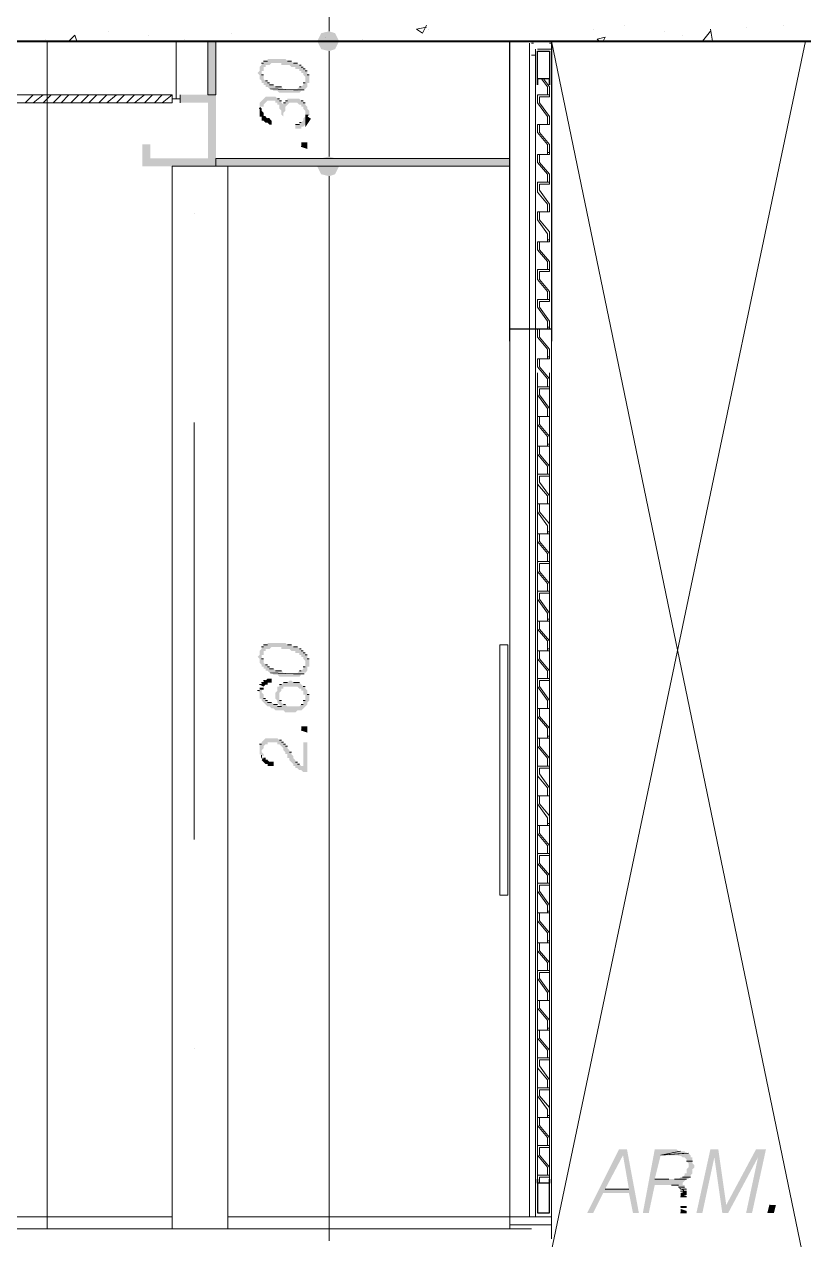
# Model space of a CAD drawing. Header units: millimetres. Extents: x 182 to 575, y -105 to 95.
# Drawn here: x 282.125 to 283.994, y 76.985 to 79.899 of the extents above; entities that cross this region are included whole.
import ezdxf

# ---------------------------------------------------------------- set-up
doc = ezdxf.new("R2010")
doc.units = ezdxf.units.MM
doc.header["$MEASUREMENT"] = 0
doc.layers.add('PDF_Geometry', color=7, linetype='Continuous')
doc.layers.add('PDF_Solid Fills', color=7, linetype='Continuous')

msp = doc.modelspace()

# ---------------------------------------------------------------- hatches: boundary and pattern name
at = {"layer": 'PDF_Solid Fills', "transparency": 33554559}
for points in [[(282.8373, 79.8396), (282.8564, 79.8348), (282.8707, 79.8396), (282.8802, 79.8586), (282.8707, 79.8777), (282.8564, 79.8824), (282.8373, 79.8777), (282.8278, 79.8586)], [(282.8564, 79.5824), (282.8373, 79.5777), (282.585, 79.5777), (282.585, 79.8586), (282.5659, 79.8586), (282.5659, 79.7301), (282.4993, 79.7301), (282.4993, 79.711), (282.5659, 79.711), (282.5659, 79.5777), (282.4278, 79.5777), (282.4278, 79.611), (282.4088, 79.611), (282.4088, 79.5586), (282.8278, 79.5586), (282.8373, 79.5396), (282.8564, 79.5348), (282.8707, 79.5396), (282.8802, 79.5586), (283.2897, 79.5586), (283.2897, 79.5777), (282.8707, 79.5777)], [(282.704, 79.7539), (282.704, 79.7491), (282.7088, 79.7491), (282.7135, 79.7443), (282.7469, 79.7443), (282.7421, 79.7491), (282.7278, 79.7491), (282.7231, 79.7539), (282.7135, 79.7539), (282.7135, 79.7586), (282.7088, 79.7586), (282.7088, 79.7634), (282.704, 79.7634), (282.6992, 79.7681), (282.6992, 79.7777), (282.6945, 79.7777), (282.6945, 79.7872), (282.6992, 79.7872), (282.6992, 79.7967), (282.704, 79.7967), (282.704, 79.8015), (282.7135, 79.8015), (282.7183, 79.8062), (282.7421, 79.8062), (282.7421, 79.8015), (282.7612, 79.8015), (282.7659, 79.7967), (282.7754, 79.7967), (282.7754, 79.792), (282.785, 79.792), (282.785, 79.7872), (282.7897, 79.7872), (282.7897, 79.7824), (282.7945, 79.7824), (282.7945, 79.7777), (282.7993, 79.7729), (282.7993, 79.7586), (282.7945, 79.7586), (282.7945, 79.7539), (282.7897, 79.7491), (282.785, 79.7491), (282.7802, 79.7443), (282.7993, 79.7443), (282.804, 79.7491), (282.804, 79.7586), (282.8088, 79.7586), (282.8088, 79.7777), (282.804, 79.7777), (282.804, 79.7872), (282.7993, 79.7872), (282.7993, 79.792), (282.7945, 79.792), (282.7945, 79.7967), (282.7897, 79.7967), (282.7897, 79.8015), (282.785, 79.8015), (282.7802, 79.8062), (282.7707, 79.8062), (282.7659, 79.811), (282.7564, 79.811), (282.7516, 79.8158), (282.7088, 79.8158), (282.7088, 79.811), (282.6992, 79.811), (282.6992, 79.8062), (282.6945, 79.8062), (282.6945, 79.8015), (282.6897, 79.7967), (282.6897, 79.7872), (282.685, 79.7824), (282.6897, 79.7777), (282.6897, 79.7681), (282.6945, 79.7634), (282.6945, 79.7586), (282.6992, 79.7586), (282.6992, 79.7539)], [(282.7326, 79.7396), (282.7373, 79.7348), (282.785, 79.7348), (282.7897, 79.7396), (282.7945, 79.7396), (282.7183, 79.7443), (282.7231, 79.7396)], [(282.7088, 79.6634), (282.7135, 79.6586), (282.7183, 79.6586), (282.7183, 79.6681), (282.7135, 79.6729), (282.7088, 79.6729), (282.704, 79.6777), (282.6992, 79.6777), (282.6992, 79.6872), (282.6945, 79.692), (282.6897, 79.692), (282.6897, 79.6777), (282.6945, 79.6777), (282.6945, 79.6681), (282.6992, 79.6681), (282.704, 79.6634)], [(282.7897, 79.6062), (282.804, 79.6015), (282.804, 79.6158), (282.7897, 79.6158)], [(282.704, 78.3539), (282.704, 78.3491), (282.7088, 78.3491), (282.7135, 78.3443), (282.7469, 78.3443), (282.7421, 78.3491), (282.7278, 78.3491), (282.7231, 78.3539), (282.7135, 78.3539), (282.7135, 78.3586), (282.7088, 78.3586), (282.7088, 78.3634), (282.704, 78.3634), (282.6992, 78.3681), (282.6992, 78.3777), (282.6945, 78.3777), (282.6945, 78.3872), (282.6992, 78.3872), (282.6992, 78.3967), (282.704, 78.3967), (282.704, 78.4015), (282.7135, 78.4015), (282.7183, 78.4062), (282.7421, 78.4062), (282.7421, 78.4015), (282.7612, 78.4015), (282.7659, 78.3967), (282.7754, 78.3967), (282.7754, 78.392), (282.785, 78.392), (282.785, 78.3872), (282.7897, 78.3872), (282.7897, 78.3824), (282.7945, 78.3824), (282.7945, 78.3777), (282.7993, 78.3729), (282.7993, 78.3586), (282.7945, 78.3586), (282.7945, 78.3539), (282.7897, 78.3491), (282.785, 78.3491), (282.7802, 78.3443), (282.7993, 78.3443), (282.804, 78.3491), (282.804, 78.3586), (282.8088, 78.3586), (282.8088, 78.3777), (282.804, 78.3777), (282.804, 78.3872), (282.7993, 78.3872), (282.7993, 78.392), (282.7945, 78.392), (282.7945, 78.3967), (282.7897, 78.3967), (282.7897, 78.4015), (282.785, 78.4015), (282.7802, 78.4062), (282.7707, 78.4062), (282.7659, 78.411), (282.7564, 78.411), (282.7516, 78.4158), (282.7088, 78.4158), (282.7088, 78.411), (282.6992, 78.411), (282.6992, 78.4062), (282.6945, 78.4062), (282.6945, 78.4015), (282.6897, 78.3967), (282.6897, 78.3872), (282.685, 78.3824), (282.6897, 78.3777), (282.6897, 78.3681), (282.6945, 78.3634), (282.6945, 78.3586), (282.6992, 78.3586), (282.6992, 78.3539)], [(282.7326, 78.3396), (282.7373, 78.3348), (282.785, 78.3348), (282.7897, 78.3396), (282.7945, 78.3396), (282.7183, 78.3443), (282.7231, 78.3396)], [(282.6945, 78.3158), (282.6897, 78.3158), (282.6992, 78.311), (282.704, 78.3158), (282.7088, 78.3158), (282.7088, 78.3205), (282.7183, 78.3205), (282.7183, 78.3301), (282.7088, 78.3301), (282.704, 78.3253), (282.6992, 78.3253), (282.6992, 78.3205), (282.6945, 78.3205)], [(282.7897, 78.2062), (282.804, 78.2015), (282.804, 78.2158), (282.7897, 78.2158)], [(282.7088, 78.1253), (282.7088, 78.1205), (282.7231, 78.1205), (282.7231, 78.1301), (282.7135, 78.1301), (282.7088, 78.1348), (282.704, 78.1348), (282.704, 78.1396), (282.6992, 78.1396), (282.6945, 78.1348), (282.6992, 78.1301), (282.704, 78.1253)], [(283.904, 77.2015), (283.8802, 77.2015), (283.8088, 77.0681), (283.7897, 77.2015), (283.7707, 77.2015), (283.7373, 77.0491), (283.7516, 77.0491), (283.7802, 77.1824), (283.7993, 77.0491), (283.8135, 77.0491), (283.885, 77.1824), (283.8564, 77.0491), (283.8707, 77.0491)], [(283.6993, 77.0967), (283.6993, 77.0872), (283.7135, 77.092), (283.7135, 77.1015)], [(283.6993, 77.0491), (283.7135, 77.0491), (283.7135, 77.0539), (283.6993, 77.0586)], [(283.9135, 77.0681), (283.9088, 77.0491), (283.9231, 77.0491), (283.9278, 77.0681)]]:
    msp.add_hatch(color=256, dxfattribs=at).paths.add_polyline_path(points)
h = msp.add_hatch(color=256, dxfattribs=at)
h.paths.add_polyline_path([(282.7897, 79.6491), (282.7897, 79.6539), (282.7945, 79.6539), (282.7993, 79.6586), (282.7993, 79.6777), (282.7945, 79.6729), (282.7945, 79.6681), (282.7897, 79.6634), (282.785, 79.6634), (282.785, 79.6586), (282.7754, 79.6586), (282.7754, 79.6491)])
h.paths.add_polyline_path([(282.7278, 79.711), (282.7326, 79.711), (282.7278, 79.7158)])
h.paths.add_polyline_path([(282.7326, 79.711), (282.7326, 79.7062), (282.7373, 79.7062)])
h.paths.add_polyline_path([(282.7469, 79.6872), (282.7421, 79.6824), (282.7469, 79.6777)])
h.paths.add_polyline_path([(282.7993, 79.692), (282.7993, 79.6824), (282.8088, 79.6824), (282.8088, 79.692), (282.804, 79.6967), (282.804, 79.7015), (282.7993, 79.7062), (282.7993, 79.711), (282.7945, 79.711), (282.7945, 79.7158), (282.7897, 79.7158), (282.785, 79.7205), (282.7564, 79.7205), (282.7564, 79.7158), (282.7516, 79.7158), (282.7516, 79.711), (282.7469, 79.711), (282.7469, 79.7062), (282.7421, 79.711), (282.7421, 79.7158), (282.7373, 79.7158), (282.7373, 79.7205), (282.7326, 79.7205), (282.7278, 79.7253), (282.704, 79.7253), (282.6992, 79.7205), (282.6945, 79.7158), (282.6897, 79.711), (282.6897, 79.7015), (282.6992, 79.7015), (282.6992, 79.7062), (282.704, 79.711), (282.7088, 79.7158), (282.7278, 79.7158), (282.7373, 79.7062), (282.7373, 79.6967), (282.7421, 79.692), (282.7421, 79.6824), (282.7516, 79.692), (282.7516, 79.7015), (282.7564, 79.7062), (282.7612, 79.711), (282.7802, 79.711), (282.785, 79.7062), (282.7897, 79.7062), (282.7897, 79.7015), (282.7945, 79.7015), (282.7945, 79.6967)])
h = msp.add_hatch(color=256, dxfattribs=at)
h.paths.add_polyline_path([(282.7373, 78.2777), (282.7373, 78.2967), (282.7421, 78.3015), (282.7421, 78.3062), (282.7469, 78.3062), (282.7469, 78.311), (282.7802, 78.311), (282.785, 78.3062), (282.7897, 78.3062), (282.7897, 78.3015), (282.7945, 78.3015), (282.7945, 78.292), (282.7993, 78.292), (282.7993, 78.2777), (282.7945, 78.2777), (282.7945, 78.2681), (282.7897, 78.2681), (282.785, 78.2634), (282.7564, 78.2634), (282.7516, 78.2681), (282.7469, 78.2681), (282.7421, 78.2729), (282.7421, 78.2777)])
h.paths.add_polyline_path([(282.7326, 78.3015), (282.7278, 78.2967), (282.7278, 78.2824), (282.7326, 78.2777), (282.7326, 78.2729), (282.7373, 78.2681), (282.7421, 78.2634), (282.7326, 78.2634), (282.7326, 78.2681), (282.7231, 78.2681), (282.7183, 78.2729), (282.7088, 78.2729), (282.7088, 78.2777), (282.704, 78.2777), (282.704, 78.2824), (282.6992, 78.2824), (282.6992, 78.292), (282.6945, 78.2967), (282.6945, 78.3015), (282.6992, 78.3062), (282.6897, 78.3015), (282.685, 78.3015), (282.6897, 78.2967), (282.6897, 78.2824), (282.6945, 78.2824), (282.6945, 78.2777), (282.6992, 78.2729), (282.7088, 78.2634), (282.7135, 78.2634), (282.7183, 78.2586), (282.7231, 78.2586), (282.7278, 78.2539), (282.7469, 78.2539), (282.7516, 78.2491), (282.7754, 78.2491), (282.7802, 78.2539), (282.7897, 78.2539), (282.7945, 78.2586), (282.7993, 78.2634), (282.804, 78.2681), (282.804, 78.2729), (282.8088, 78.2777), (282.8088, 78.292), (282.804, 78.292), (282.804, 78.3015), (282.7993, 78.3062), (282.7993, 78.311), (282.7945, 78.311), (282.785, 78.3205), (282.7707, 78.3205), (282.7659, 78.3253), (282.7612, 78.3253), (282.7564, 78.3205), (282.7469, 78.3205), (282.7421, 78.3158), (282.7373, 78.3158), (282.7373, 78.311), (282.7326, 78.311)], flags=0)
h = msp.add_hatch(color=256, dxfattribs=at)
h.paths.add_polyline_path([(282.704, 78.1729), (282.7088, 78.1729), (282.7088, 78.1777)])
h.paths.add_polyline_path([(282.7897, 78.111), (282.7945, 78.1062), (282.804, 78.1062), (282.804, 78.1777), (282.7945, 78.1777), (282.7945, 78.1205), (282.7897, 78.1205), (282.785, 78.1253), (282.7802, 78.1253), (282.7802, 78.1301), (282.7754, 78.1301), (282.7754, 78.1348), (282.7707, 78.1396), (282.7707, 78.1443), (282.7659, 78.1491), (282.7659, 78.1539), (282.7612, 78.1539), (282.7612, 78.1586), (282.7564, 78.1634), (282.7564, 78.1681), (282.7516, 78.1681), (282.7516, 78.1729), (282.7469, 78.1729), (282.7469, 78.1777), (282.7421, 78.1777), (282.7421, 78.1824), (282.7373, 78.1824), (282.7326, 78.1872), (282.704, 78.1872), (282.6945, 78.1777), (282.6945, 78.1729), (282.6897, 78.1729), (282.6897, 78.1491), (282.6992, 78.1443), (282.6992, 78.1491), (282.6945, 78.1539), (282.6945, 78.1586), (282.6992, 78.1634), (282.6992, 78.1681), (282.7088, 78.1777), (282.7326, 78.1777), (282.7326, 78.1729), (282.7373, 78.1729), (282.7469, 78.1634), (282.7469, 78.1586), (282.7516, 78.1539), (282.7516, 78.1491), (282.7564, 78.1491), (282.7564, 78.1396), (282.7612, 78.1396), (282.7612, 78.1348), (282.7659, 78.1301), (282.7707, 78.1253), (282.7707, 78.1205), (282.7754, 78.1205), (282.7754, 78.1158), (282.7802, 78.1158), (282.785, 78.111)])
h = msp.add_hatch(color=256, dxfattribs=at)
h.paths.add_polyline_path([(283.5612, 77.1872), (283.5754, 77.1062), (283.5183, 77.1062)])
h.paths.add_polyline_path([(283.5992, 77.0491), (283.5707, 77.2015), (283.5516, 77.2015), (283.4754, 77.0491), (283.4897, 77.0491), (283.5135, 77.0967), (283.5754, 77.0967), (283.585, 77.0491)], flags=0)
h = msp.add_hatch(color=256, dxfattribs=at)
h.paths.add_polyline_path([(283.7183, 77.1681), (283.7183, 77.1586), (283.7135, 77.1539), (283.7135, 77.1443), (283.7088, 77.1443), (283.7088, 77.1396), (283.704, 77.1348), (283.6993, 77.1348), (283.6945, 77.1301), (283.6373, 77.1301), (283.6516, 77.1872), (283.6897, 77.1872), (283.7008, 77.1856), (283.704, 77.1824), (283.7088, 77.1824), (283.7135, 77.1777), (283.7135, 77.1729)])
h.paths.add_polyline_path([(283.7278, 77.1681), (283.7278, 77.1824), (283.7231, 77.1824), (283.7231, 77.1872), (283.7183, 77.192), (283.7135, 77.192), (283.7088, 77.1967), (283.6945, 77.1967), (283.6897, 77.2015), (283.6373, 77.2015), (283.6088, 77.0491), (283.6231, 77.0491), (283.6373, 77.1158), (283.6897, 77.1158), (283.6945, 77.111), (283.7135, 77.1062), (283.7088, 77.111), (283.7088, 77.1158), (283.704, 77.1158), (283.704, 77.1205), (283.7135, 77.1301), (283.7183, 77.1301), (283.7183, 77.1348), (283.7231, 77.1348), (283.7231, 77.1396), (283.7278, 77.1443), (283.7278, 77.1539), (283.7326, 77.1586), (283.7326, 77.1634)], flags=0)

# ---------------------------------------------------------------- linework, layer by layer
at = {"layer": 'PDF_Geometry', "lineweight": 13}
for points in [[(282.8564, 79.8824), (282.8564, 79.911), (282.8564, 80.1586), (282.8564, 80.1824)], [(280.704, 79.8586), (293.1516, 79.8586)], [(282.4897, 79.7205), (282.4897, 79.8586)], [(283.3897, 79.8586), (283.9897, 76.9586)], [(283.3897, 76.9586), (283.9992, 79.8586)], [(282.8564, 79.5824), (282.8564, 79.611), (282.8564, 79.811), (282.8564, 79.8348)], [(283.3373, 79.8253), (283.3373, 77.0396)], [(283.3516, 79.8253), (283.3516, 77.0396)], [(283.3897, 77.0491), (283.3897, 77.0396), (283.3897, 79.8396)], [(282.6945, 79.8062), (282.6992, 79.8062), (282.6945, 79.8062)], [(282.6992, 79.811), (282.7088, 79.811), (282.6992, 79.811)], [(282.7659, 79.811), (282.7564, 79.811), (282.7659, 79.811)], [(282.7802, 79.8062), (282.7707, 79.8062), (282.7802, 79.8062)], [(282.7897, 79.8015), (282.785, 79.8015), (282.7897, 79.8015)], [(282.7945, 79.7967), (282.7897, 79.7967), (282.7945, 79.7967)], [(282.6992, 79.7777), (282.6945, 79.7777), (282.6992, 79.7777)], [(282.7993, 79.792), (282.7945, 79.792), (282.7993, 79.792)], [(282.804, 79.7872), (282.7993, 79.7872), (282.804, 79.7872)], [(282.8088, 79.7777), (282.804, 79.7777), (282.8088, 79.7777)], [(282.7088, 79.7634), (282.704, 79.7634), (282.7088, 79.7634)], [(282.7135, 79.7586), (282.7088, 79.7586), (282.7135, 79.7586)], [(282.7231, 79.7539), (282.7135, 79.7539), (282.7231, 79.7539)], [(282.7159, 79.7443), (282.7707, 79.742), (282.7969, 79.742)], [(282.7421, 79.7491), (282.7278, 79.7491), (282.7421, 79.7491)], [(282.785, 79.7491), (282.7897, 79.7491), (282.785, 79.7491)], [(282.7945, 79.7586), (282.7993, 79.7586), (282.7945, 79.7586)], [(282.1278, 79.711), (282.1469, 79.7301)], [(282.1469, 79.711), (282.1707, 79.7301)], [(282.1707, 79.711), (282.1897, 79.7301)], [(282.1945, 79.711), (282.2135, 79.7301)], [(282.2135, 79.711), (282.2326, 79.7301)], [(282.2373, 79.711), (282.2564, 79.7301)], [(282.2612, 79.711), (282.2802, 79.7301)], [(282.2802, 79.711), (282.2992, 79.7301)], [(282.304, 79.711), (282.3231, 79.7301)], [(282.3231, 79.711), (282.3469, 79.7301)], [(282.3469, 79.711), (282.3659, 79.7301)], [(282.3707, 79.711), (282.3897, 79.7301)], [(282.3897, 79.711), (282.4135, 79.7301)], [(282.4135, 79.711), (282.4326, 79.7301)], [(282.4373, 79.711), (282.4564, 79.7301)], [(282.4802, 79.711), (282.4802, 79.7301), (282.4564, 79.711)], [(282.4993, 79.7205), (282.4802, 79.7205)], [(282.4802, 79.711), (282.4802, 79.711)], [(282.4993, 79.711), (282.4993, 79.7301)], [(282.7373, 79.7205), (282.7326, 79.7205), (282.7373, 79.7205)], [(282.7421, 79.7158), (282.7373, 79.7158), (282.7421, 79.7158)], [(282.7469, 79.711), (282.7516, 79.711), (282.7469, 79.711)], [(282.7516, 79.7158), (282.7564, 79.7158), (282.7516, 79.7158)], [(282.7945, 79.7158), (282.7897, 79.7158), (282.7945, 79.7158)], [(282.7993, 79.711), (282.7945, 79.711), (282.7993, 79.711)], [(282.704, 79.6777), (282.6992, 79.6777), (282.704, 79.6777)], [(282.7135, 79.6729), (282.7088, 79.6729), (282.7135, 79.6729)], [(282.7754, 79.6586), (282.785, 79.6586), (282.7754, 79.6586)], [(282.785, 79.6634), (282.7897, 79.6634), (282.785, 79.6634)], [(282.804, 79.6015), (282.7897, 79.6062), (282.804, 79.6015)], [(283.2897, 77.011), (283.2897, 79.5586), (282.6135, 79.5586), (282.6135, 77.011)], [(282.8564, 76.9824), (282.8564, 77.011), (282.8564, 79.511), (282.8564, 79.5348)], [(282.5326, 79.4443), (282.5326, 79.4443)], [(283.3564, 77.1301), (283.3564, 79.0634)], [(283.385, 77.1301), (283.385, 79.0634)], [(282.5326, 77.9443), (282.5326, 78.9443)], [(282.6945, 78.4062), (282.6992, 78.4062), (282.6945, 78.4062)], [(282.6992, 78.411), (282.7088, 78.411), (282.6992, 78.411)], [(282.7659, 78.411), (282.7564, 78.411), (282.7659, 78.411)], [(282.7802, 78.4062), (282.7707, 78.4062), (282.7802, 78.4062)], [(282.7897, 78.4015), (282.785, 78.4015), (282.7897, 78.4015)], [(282.7945, 78.3967), (282.7897, 78.3967), (282.7945, 78.3967)], [(282.6992, 78.3777), (282.6945, 78.3777), (282.6992, 78.3777)], [(282.7993, 78.392), (282.7945, 78.392), (282.7993, 78.392)], [(282.804, 78.3872), (282.7993, 78.3872), (282.804, 78.3872)], [(282.8088, 78.3777), (282.804, 78.3777), (282.8088, 78.3777)], [(282.7088, 78.3634), (282.704, 78.3634), (282.7088, 78.3634)], [(282.7135, 78.3586), (282.7088, 78.3586), (282.7135, 78.3586)], [(282.7231, 78.3539), (282.7135, 78.3539), (282.7231, 78.3539)], [(282.7159, 78.3443), (282.7707, 78.342), (282.7969, 78.342)], [(282.7421, 78.3491), (282.7278, 78.3491), (282.7421, 78.3491)], [(282.785, 78.3491), (282.7897, 78.3491), (282.785, 78.3491)], [(282.7945, 78.3586), (282.7993, 78.3586), (282.7945, 78.3586)], [(282.6897, 78.3158), (282.6945, 78.3158), (282.6897, 78.3158)], [(282.6945, 78.3205), (282.6992, 78.3205), (282.6945, 78.3205)], [(282.6992, 78.3253), (282.704, 78.3253), (282.6992, 78.3253)], [(282.7373, 78.3158), (282.7421, 78.3158), (282.7373, 78.3158)], [(282.7469, 78.3205), (282.7564, 78.3205), (282.7469, 78.3205)], [(282.785, 78.3205), (282.7707, 78.3205), (282.785, 78.3205)], [(282.7993, 78.311), (282.7945, 78.311), (282.7993, 78.311)], [(282.685, 78.3015), (282.6897, 78.3015), (282.685, 78.3015)], [(282.704, 78.2824), (282.6992, 78.2824), (282.704, 78.2824)], [(282.8088, 78.292), (282.804, 78.292), (282.8088, 78.292)], [(282.7088, 78.2777), (282.704, 78.2777), (282.7088, 78.2777)], [(282.7183, 78.2729), (282.7088, 78.2729), (282.7183, 78.2729)], [(282.7326, 78.2681), (282.7231, 78.2681), (282.7326, 78.2681)], [(282.7421, 78.2634), (282.7326, 78.2634), (282.7421, 78.2634)], [(282.7421, 78.2777), (282.7373, 78.2777), (282.7421, 78.2777)], [(282.7516, 78.2681), (282.7469, 78.2681), (282.7516, 78.2681)], [(282.7897, 78.2681), (282.7945, 78.2681), (282.7897, 78.2681)], [(282.7945, 78.2777), (282.7993, 78.2777), (282.7945, 78.2777)], [(282.804, 78.2015), (282.7897, 78.2062), (282.804, 78.2015)], [(282.6897, 78.1729), (282.6945, 78.1729), (282.6897, 78.1729)], [(282.7421, 78.1824), (282.7373, 78.1824), (282.7421, 78.1824)], [(282.7469, 78.1777), (282.7421, 78.1777), (282.7469, 78.1777)], [(282.7516, 78.1729), (282.7469, 78.1729), (282.7516, 78.1729)], [(282.7564, 78.1681), (282.7516, 78.1681), (282.7564, 78.1681)], [(282.6945, 78.1467), (282.6945, 78.142), (282.6969, 78.1372)], [(282.704, 78.1396), (282.6992, 78.1396), (282.704, 78.1396)], [(282.7088, 78.1348), (282.704, 78.1348), (282.7088, 78.1348)], [(282.7659, 78.1539), (282.7612, 78.1539), (282.7659, 78.1539)], [(282.7231, 78.1301), (282.7135, 78.1301), (282.7231, 78.1301)], [(282.7802, 78.1301), (282.7754, 78.1301), (282.7802, 78.1301)], [(282.785, 78.1253), (282.7802, 78.1253), (282.785, 78.1253)], [(282.5326, 77.4443), (282.5326, 77.4443)], [(280.4945, 77.0396), (282.4802, 77.0396)], [(282.6135, 77.0396), (283.2897, 77.0396)], [(280.2802, 77.011), (283.3421, 77.011)], [(283.3897, 76.9872), (283.3897, 77.0205)]]:
    msp.add_lwpolyline(points, dxfattribs=at)
at = {"layer": 'PDF_Geometry', "lineweight": 0}
for points in [[(282.3278, 79.8824), (282.3278, 79.8824)], [(283.0897, 79.8967), (283.0802, 79.8777), (283.0659, 79.8872), (283.0897, 79.892)], [(283.0945, 79.8872), (283.0945, 79.8872)], [(283.4897, 79.8872), (283.4897, 79.8872)], [(283.5659, 79.8967), (283.5659, 79.8967)], [(283.6612, 79.8824), (283.6612, 79.8824)], [(283.7564, 79.8586), (283.7516, 79.8586), (283.7707, 79.8824)], [(283.7754, 79.8586), (283.7707, 79.8872)], [(283.8564, 79.892), (283.8564, 79.892)], [(283.9469, 79.8967), (283.9469, 79.8967)], [(282.1754, 79.8634), (282.1754, 79.8634)], [(282.2326, 79.8586), (282.2469, 79.8729), (282.2516, 79.8586)], [(282.4231, 79.8729), (282.4231, 79.8729)], [(282.5088, 79.8634), (282.5088, 79.8634)], [(282.6231, 79.8777), (282.6231, 79.8777)], [(282.8469, 79.8682), (282.8469, 79.8682)], [(282.9373, 79.8634), (282.9373, 79.8634)], [(283.2993, 79.8586), (283.2993, 79.8586)], [(283.504, 79.8586), (283.4992, 79.8634), (283.5183, 79.8682), (283.5135, 79.8586)], [(283.704, 79.8729), (283.704, 79.8729)]]:
    msp.add_lwpolyline(points, dxfattribs=at)
at = {"layer": 'PDF_Geometry', "lineweight": 40}
msp.add_lwpolyline([(281.4802, 79.8586), (292.2278, 79.8586)], dxfattribs=at)
at = {"layer": 'PDF_Geometry', "lineweight": 20}
for points in [[(282.1802, 77.011), (282.1802, 79.8586)], [(283.3373, 79.8253), (283.3373, 79.8539)], [(283.3564, 79.8396), (283.3897, 79.8396), (283.3897, 79.8539), (283.385, 79.8539), (283.3897, 79.8539), (283.3897, 79.8396)], [(283.3421, 79.8253), (283.3516, 79.8253), (283.3516, 79.8396), (283.3516, 79.8253)], [(283.3802, 79.7301), (283.385, 79.7301), (283.385, 79.7253), (283.3612, 79.7253), (283.3612, 79.711), (283.385, 79.6777), (283.385, 79.6586), (283.3802, 79.6586), (283.3802, 79.6634), (283.3802, 79.6777), (283.3564, 79.711), (283.3564, 79.7301)], [(283.3802, 79.6586), (283.385, 79.6586), (283.3612, 79.6586), (283.3612, 79.6396), (283.385, 79.611), (283.385, 79.592), (283.3802, 79.592), (283.3802, 79.5872), (283.3802, 79.592), (283.3802, 79.611), (283.3564, 79.6396), (283.3564, 79.6586)], [(283.3802, 79.592), (283.385, 79.592), (283.385, 79.5872), (283.3612, 79.5872), (283.3612, 79.5681), (283.385, 79.5396), (283.385, 79.5205), (283.3802, 79.5205), (283.3802, 79.5396), (283.3564, 79.5681), (283.3564, 79.5872), (283.3802, 79.5872)], [(282.4802, 79.5586), (282.4802, 77.011), (282.6135, 77.011), (282.6135, 79.5586)], [(283.3802, 79.5205), (283.385, 79.5205), (283.385, 79.5158), (283.3612, 79.5158), (283.3612, 79.5015), (283.385, 79.4682), (283.385, 79.4491), (283.3802, 79.4491), (283.3802, 79.4539), (283.3802, 79.4682), (283.3564, 79.4967), (283.3564, 79.5205)], [(283.3802, 79.4491), (283.385, 79.4491), (283.3612, 79.4491), (283.3612, 79.4301), (283.385, 79.4015), (283.385, 79.3824), (283.3802, 79.3824), (283.3802, 79.3777), (283.3802, 79.3824), (283.3802, 79.3967), (283.3564, 79.4301), (283.3564, 79.4491)], [(283.3802, 79.3824), (283.385, 79.3824), (283.385, 79.3777), (283.3612, 79.3777), (283.3612, 79.3586), (283.385, 79.3301), (283.385, 79.311), (283.3802, 79.311), (283.3802, 79.3301), (283.3564, 79.3586), (283.3564, 79.3777), (283.3802, 79.3777)], [(283.3802, 79.311), (283.385, 79.311), (283.385, 79.3062), (283.3612, 79.3062), (283.3612, 79.2872), (283.385, 79.2586), (283.385, 79.2396), (283.3802, 79.2396), (283.3802, 79.2443), (283.3802, 79.2586), (283.3564, 79.2872), (283.3564, 79.311)], [(283.3802, 79.2396), (283.385, 79.2396), (283.385, 79.2348), (283.3612, 79.2348), (283.3612, 79.2205), (283.385, 79.1872), (283.385, 79.1729), (283.3802, 79.1729), (283.3802, 79.1681), (283.3802, 79.1729), (283.3802, 79.1872), (283.3564, 79.2205), (283.3564, 79.2396)], [(283.3802, 79.1729), (283.385, 79.1729), (283.385, 79.1681), (283.3612, 79.1681), (283.3612, 79.1491), (283.385, 79.1205), (283.385, 79.1015), (283.3802, 79.1015), (283.3802, 79.0967), (283.3802, 79.1015), (283.3802, 79.1205), (283.3564, 79.1491), (283.3564, 79.1681), (283.3802, 79.1681)], [(283.3802, 79.1015), (283.385, 79.1015), (283.385, 79.0967), (283.3612, 79.0967), (283.3612, 79.0777), (283.385, 79.0491), (283.385, 79.0301), (283.3802, 79.0301), (283.3802, 79.0348), (283.3802, 79.0491), (283.3564, 79.0777), (283.3564, 79.0967), (283.3802, 79.0967)], [(283.3802, 79.0301), (283.385, 79.0301), (283.385, 79.0253), (283.3612, 79.0253), (283.3612, 79.011), (283.385, 78.9777), (283.385, 78.9586), (283.3802, 78.9586), (283.3802, 78.9634), (283.3802, 78.9777), (283.3564, 79.011), (283.3564, 79.0301)], [(283.3802, 78.9586), (283.385, 78.9586), (283.3612, 78.9586), (283.3612, 78.9396), (283.385, 78.911), (283.385, 78.892), (283.3802, 78.892), (283.3802, 78.8872), (283.3802, 78.892), (283.3802, 78.911), (283.3564, 78.9396), (283.3564, 78.9586)], [(283.3802, 78.892), (283.385, 78.892), (283.385, 78.8872), (283.3612, 78.8872), (283.3612, 78.8681), (283.385, 78.8396), (283.385, 78.8205), (283.3802, 78.8205), (283.3802, 78.8396), (283.3564, 78.8681), (283.3564, 78.8872), (283.3802, 78.8872)], [(283.3802, 78.8205), (283.385, 78.8205), (283.385, 78.8158), (283.3612, 78.8158), (283.3612, 78.8015), (283.385, 78.7681), (283.385, 78.7491), (283.3802, 78.7491), (283.3802, 78.7539), (283.3802, 78.7681), (283.3564, 78.7967), (283.3564, 78.8205)], [(283.3802, 78.7491), (283.385, 78.7491), (283.3612, 78.7491), (283.3612, 78.7301), (283.385, 78.7015), (283.385, 78.6824), (283.3802, 78.6824), (283.3802, 78.6777), (283.3802, 78.6824), (283.3802, 78.6967), (283.3564, 78.7301), (283.3564, 78.7491)], [(283.3802, 78.6824), (283.385, 78.6824), (283.385, 78.6777), (283.3612, 78.6777), (283.3612, 78.6586), (283.385, 78.6301), (283.385, 78.611), (283.3802, 78.611), (283.3802, 78.6301), (283.3564, 78.6586), (283.3564, 78.6777), (283.3802, 78.6777)], [(283.3802, 78.611), (283.385, 78.611), (283.385, 78.6062), (283.3612, 78.6062), (283.3612, 78.5872), (283.385, 78.5586), (283.385, 78.5396), (283.3802, 78.5396), (283.3802, 78.5443), (283.3802, 78.5586), (283.3564, 78.5872), (283.3564, 78.611)], [(283.3802, 78.5396), (283.385, 78.5396), (283.385, 78.5348), (283.3612, 78.5348), (283.3612, 78.5205), (283.385, 78.4872), (283.385, 78.4729), (283.3802, 78.4729), (283.3802, 78.4681), (283.3802, 78.4729), (283.3802, 78.4872), (283.3564, 78.5205), (283.3564, 78.5396)], [(283.3802, 78.4729), (283.385, 78.4729), (283.385, 78.4681), (283.3612, 78.4681), (283.3612, 78.4491), (283.385, 78.4205), (283.385, 78.4015), (283.3802, 78.4015), (283.3802, 78.3967), (283.3802, 78.4015), (283.3802, 78.4205), (283.3564, 78.4491), (283.3564, 78.4681), (283.3802, 78.4681)], [(283.3802, 78.4015), (283.385, 78.4015), (283.385, 78.3967), (283.3612, 78.3967), (283.3612, 78.3777), (283.385, 78.3491), (283.385, 78.3301), (283.3802, 78.3301), (283.3802, 78.3348), (283.3802, 78.3491), (283.3564, 78.3777), (283.3564, 78.3967), (283.3802, 78.3967)], [(283.3802, 78.3301), (283.385, 78.3301), (283.385, 78.3253), (283.3612, 78.3253), (283.3612, 78.311), (283.385, 78.2777), (283.385, 78.2586), (283.3802, 78.2586), (283.3802, 78.2634), (283.3802, 78.2777), (283.3564, 78.311), (283.3564, 78.3301)], [(283.3802, 78.2586), (283.385, 78.2586), (283.3612, 78.2586), (283.3612, 78.2396), (283.385, 78.211), (283.385, 78.192), (283.3802, 78.192), (283.3802, 78.1872), (283.3802, 78.192), (283.3802, 78.211), (283.3564, 78.2396), (283.3564, 78.2586)], [(283.3802, 78.192), (283.385, 78.192), (283.385, 78.1872), (283.3612, 78.1872), (283.3612, 78.1681), (283.385, 78.1396), (283.385, 78.1205), (283.3802, 78.1205), (283.3802, 78.1396), (283.3564, 78.1681), (283.3564, 78.1872), (283.3802, 78.1872)], [(283.3802, 78.1205), (283.385, 78.1205), (283.385, 78.1158), (283.3612, 78.1158), (283.3612, 78.1015), (283.385, 78.0681), (283.385, 78.0491), (283.3802, 78.0491), (283.3802, 78.0539), (283.3802, 78.0681), (283.3564, 78.0967), (283.3564, 78.1205)], [(283.3802, 78.0491), (283.385, 78.0491), (283.3612, 78.0491), (283.3612, 78.0301), (283.385, 78.0015), (283.385, 77.9824), (283.3802, 77.9824), (283.3802, 77.9777), (283.3802, 77.9824), (283.3802, 77.9967), (283.3564, 78.0301), (283.3564, 78.0491)], [(283.3802, 77.9824), (283.385, 77.9824), (283.385, 77.9777), (283.3612, 77.9777), (283.3612, 77.9586), (283.385, 77.9301), (283.385, 77.911), (283.3802, 77.911), (283.3802, 77.9301), (283.3564, 77.9586), (283.3564, 77.9777), (283.3802, 77.9777)], [(283.3802, 77.911), (283.385, 77.911), (283.385, 77.9062), (283.3612, 77.9062), (283.3612, 77.8872), (283.385, 77.8586), (283.385, 77.8396), (283.3802, 77.8396), (283.3802, 77.8443), (283.3802, 77.8586), (283.3564, 77.8872), (283.3564, 77.911)], [(283.3802, 77.8396), (283.385, 77.8396), (283.385, 77.8348), (283.3612, 77.8348), (283.3612, 77.8205), (283.385, 77.7872), (283.385, 77.7729), (283.3802, 77.7729), (283.3802, 77.7682), (283.3802, 77.7729), (283.3802, 77.7872), (283.3564, 77.8205), (283.3564, 77.8396)], [(283.3802, 77.7729), (283.385, 77.7729), (283.385, 77.7682), (283.3612, 77.7682), (283.3612, 77.7491), (283.385, 77.7205), (283.385, 77.7015), (283.3802, 77.7015), (283.3802, 77.6967), (283.3802, 77.7015), (283.3802, 77.7205), (283.3564, 77.7491), (283.3564, 77.7682), (283.3802, 77.7682)], [(283.3802, 77.7015), (283.385, 77.7015), (283.385, 77.6967), (283.3612, 77.6967), (283.3612, 77.6777), (283.385, 77.6491), (283.385, 77.6301), (283.3802, 77.6301), (283.3802, 77.6348), (283.3802, 77.6491), (283.3564, 77.6777), (283.3564, 77.6967), (283.3802, 77.6967)], [(283.3802, 77.6301), (283.385, 77.6301), (283.385, 77.6253), (283.3612, 77.6253), (283.3612, 77.611), (283.385, 77.5777), (283.385, 77.5586), (283.3802, 77.5586), (283.3802, 77.5634), (283.3802, 77.5777), (283.3564, 77.611), (283.3564, 77.6301)], [(283.3802, 77.5586), (283.385, 77.5586), (283.3612, 77.5586), (283.3612, 77.5396), (283.385, 77.511), (283.385, 77.492), (283.3802, 77.492), (283.3802, 77.4872), (283.3802, 77.492), (283.3802, 77.511), (283.3564, 77.5396), (283.3564, 77.5586)], [(283.3802, 77.492), (283.385, 77.492), (283.385, 77.4872), (283.3612, 77.4872), (283.3612, 77.4681), (283.385, 77.4396), (283.385, 77.4205), (283.3802, 77.4205), (283.3802, 77.4396), (283.3564, 77.4681), (283.3564, 77.4872), (283.3802, 77.4872)], [(283.3802, 77.4205), (283.385, 77.4205), (283.385, 77.4158), (283.3612, 77.4158), (283.3612, 77.4015), (283.385, 77.3682), (283.385, 77.3491), (283.3802, 77.3491), (283.3802, 77.3539), (283.3802, 77.3682), (283.3564, 77.3967), (283.3564, 77.4205)], [(283.3802, 77.3491), (283.385, 77.3491), (283.385, 77.3443), (283.3612, 77.3443), (283.3612, 77.3301), (283.385, 77.3015), (283.385, 77.2824), (283.3802, 77.2824), (283.3802, 77.2777), (283.3802, 77.2824), (283.3802, 77.2967), (283.3564, 77.3301), (283.3564, 77.3491)], [(283.3802, 77.2824), (283.385, 77.2824), (283.385, 77.2777), (283.3612, 77.2777), (283.3612, 77.2586), (283.385, 77.2301), (283.385, 77.211), (283.3802, 77.211), (283.3802, 77.2301), (283.3564, 77.2586), (283.3564, 77.2777), (283.3802, 77.2777)], [(283.3802, 77.211), (283.385, 77.211), (283.385, 77.2062), (283.3612, 77.2062), (283.3612, 77.1872), (283.385, 77.1586), (283.385, 77.1396), (283.3802, 77.1396), (283.3802, 77.1443), (283.3802, 77.1586), (283.3564, 77.1872), (283.3564, 77.211)], [(283.6993, 77.1967), (283.6516, 77.1872), (283.6993, 77.1967)], [(283.7183, 77.192), (283.6516, 77.1872), (283.7183, 77.192)], [(283.7135, 77.192), (283.6516, 77.1872), (283.7135, 77.192)], [(283.685, 77.1301), (283.7135, 77.1301), (283.685, 77.1301)], [(283.2897, 77.0396), (283.3897, 77.0396), (283.3897, 77.0205), (283.2897, 77.0205)]]:
    msp.add_lwpolyline(points, close=True, dxfattribs=at)
at = {"layer": 'PDF_Geometry', "lineweight": 13}
for points in [[(282.585, 79.7301), (282.5659, 79.7301), (282.5659, 79.8586), (282.585, 79.8586)], [(282.7659, 79.8586), (282.8707, 79.8586)], [(281.8707, 79.7301), (282.4802, 79.7301), (282.4802, 79.711), (281.8707, 79.711)], [(282.585, 79.5586), (282.585, 79.5777), (283.2897, 79.5777), (283.2897, 79.5586)], [(282.7659, 79.5586), (282.8278, 79.5586)], [(283.2659, 78.411), (283.285, 78.411), (283.285, 77.811), (283.2659, 77.811)]]:
    msp.add_lwpolyline(points, close=True, dxfattribs=at)
at = {"layer": 'PDF_Geometry', "lineweight": 25}
for points in [[(283.2897, 79.1396), (283.2897, 79.8586), (283.3897, 79.8586), (283.3897, 79.1396)], [(283.3897, 79.1681), (283.2897, 79.1681)], [(283.3564, 77.1301), (283.3564, 77.1301)], [(283.3564, 77.111), (283.3564, 77.111)]]:
    msp.add_lwpolyline(points, dxfattribs=at)
at = {"layer": 'PDF_Geometry', "lineweight": 20}
for points in [[(283.3421, 79.8539), (283.3469, 79.8539), (283.3421, 79.8539)], [(283.3421, 79.8253), (283.3421, 79.8253)], [(283.3707, 79.7681), (283.385, 79.7491), (283.385, 79.7301), (283.3802, 79.7301), (283.3802, 79.7348), (283.3802, 79.7491), (283.3659, 79.7681)], [(283.7135, 77.1729), (283.7278, 77.1729), (283.7135, 77.1729)], [(283.3564, 77.1205), (283.3564, 77.1396), (283.3802, 77.1396), (283.385, 77.1396), (283.385, 77.1348), (283.3612, 77.1348), (283.3612, 77.1205)], [(283.6373, 77.1301), (283.6707, 77.1301), (283.6373, 77.1301)], [(283.6873, 77.1158), (283.6945, 77.1158), (283.6778, 77.1158)], [(283.704, 77.1348), (283.7231, 77.1348), (283.704, 77.1348)], [(283.5183, 77.1062), (283.5754, 77.1062), (283.5183, 77.1062)], [(283.6945, 77.111), (283.7088, 77.111), (283.6945, 77.111)], [(283.6969, 77.1086), (283.7064, 77.1039), (283.7064, 77.0991)], [(283.6993, 77.1062), (283.7135, 77.1062), (283.6993, 77.1062)], [(283.7135, 77.1015), (283.6993, 77.1015), (283.7135, 77.1015)], [(283.6993, 77.0872), (283.7135, 77.0872), (283.6993, 77.0872)], [(283.6993, 77.0634), (283.7135, 77.0634), (283.6993, 77.0634)], [(283.9088, 77.0491), (283.9135, 77.0681), (283.9088, 77.0491)], [(283.7135, 77.0491), (283.6993, 77.0491), (283.7135, 77.0491)]]:
    msp.add_lwpolyline(points, dxfattribs=at)
at = {"layer": 'PDF_Geometry', "lineweight": 25}
for points in [[(283.385, 79.8348), (283.385, 79.7539), (283.385, 79.7681), (283.3564, 79.7681), (283.3564, 79.7539), (283.3564, 79.8348)], [(283.385, 77.0491), (283.385, 77.1301), (283.385, 77.1205), (283.3564, 77.1205), (283.3564, 77.1301), (283.3564, 77.0491)]]:
    msp.add_lwpolyline(points, close=True, dxfattribs=at)
at = {"layer": 'PDF_Geometry', "lineweight": 13}
for points, const_width in [([(282.6921, 79.692), (282.6921, 79.6967), (282.6897, 79.6991)], 0.00476), ([(282.8088, 79.6753), (282.804, 79.6681), (282.804, 79.6824)], 0.00952)]:
    msp.add_lwpolyline(points, dxfattribs=dict(at, const_width=const_width))
msp.add_lwpolyline([(282.6945, 78.3134, 0, 0, 0), (282.6945, 78.3086, 0.00952, 0.00952, 0), (282.6945, 78.3039, 0, 0, 0)], format="xyseb", dxfattribs=at)
at = {"layer": 'PDF_Geometry', "lineweight": 20}
msp.add_lwpolyline([(283.7064, 77.0896, 0.0143, 0.0143, 0), (283.7064, 77.0872, 0, 0, 0), (283.7064, 77.0658, 0.0143, 0.0143, 0), (283.7064, 77.061, 0, 0, 0), (283.7064, 77.0562, 0, 0, 0)], format="xyseb", dxfattribs=at)
at = {"layer": 'PDF_Solid Fills', "transparency": 33554559}
msp.add_solid([(282.804, 79.6681), (282.804, 79.6634), (282.7993, 79.6586)], dxfattribs=at)

doc.saveas('drawing.dxf')
